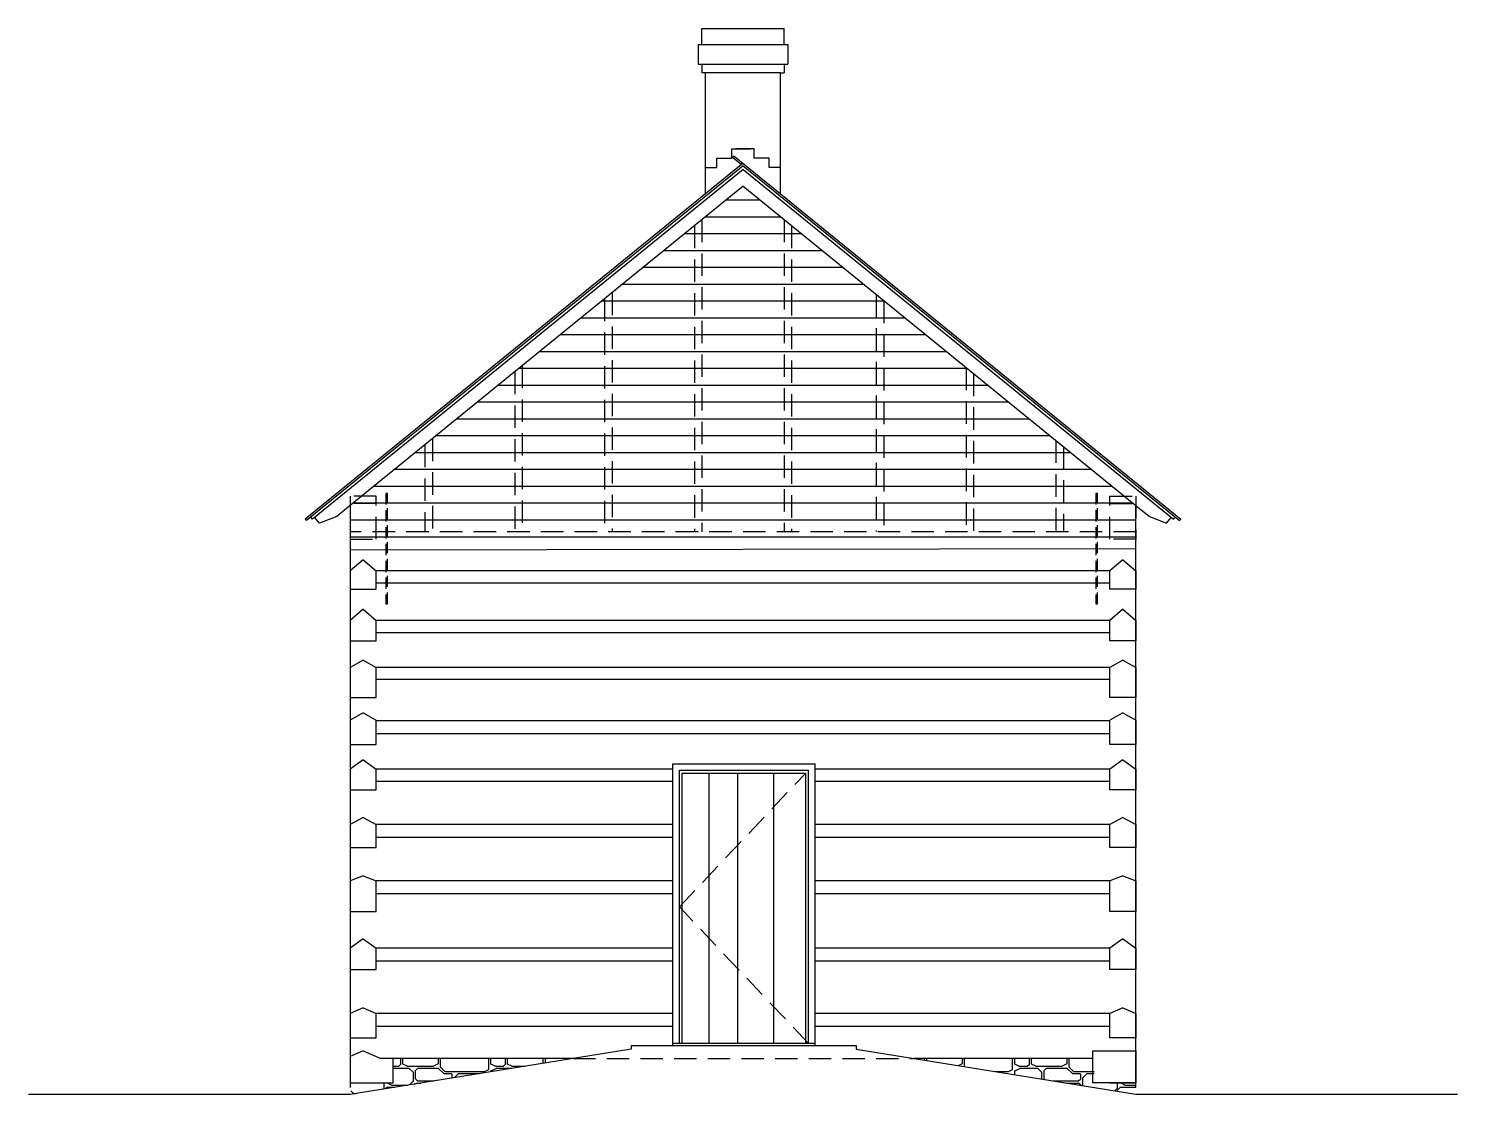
# Model space of a CAD drawing. Header units: inches. Extents: x 2562 to 6862, y -878 to 3696.
# Drawn here: x 6479.7 to 6861.6, y 3406 to 3690.8 of the extents above; entities that cross this region are included whole.
import ezdxf

# ---------------------------------------------------------------- set-up
doc = ezdxf.new("R2010")
doc.units = ezdxf.units.IN
doc.header["$LTSCALE"] = 48
doc.header["$MEASUREMENT"] = 0
doc.linetypes.add('HIDDEN2', pattern=[0.1875, 0.125, -0.0625])
doc.linetypes.add('Hidden4', pattern=[0.09375, 0.0625, -0.03125])
for name, color, linetype in [('A-Hatch', 9, 'Continuous'), ('A-p1', 9, 'Continuous'), ('A-p1-hatch', 9, 'Continuous'), ('A-p2', 200, 'Continuous'), ('A-p3', 1, 'Continuous'), ('A-p4', 2, 'Continuous'), ('A-p6', 3, 'Continuous'), ('A-p7', 42, 'Continuous')]:
    doc.layers.add(name, color=color, linetype=linetype)
pattern_1 = [(0, (10262.565, 3322.21), (0, 28), [6.72, -21.28]), (135, (10262.565, 3322.209), (-2e-15, -28), [1.58392, -38.01406]), (90, (10261.445, 3323.33), (28, -2e-15), [3.08, -24.92]), (45, (10261.445, 3326.409), (2e-15, 28), [1.58392, -38.01406]), (0, (10262.565, 3327.53), (0, 28), [5.88, -22.12]), (153.43495, (10270.685, 3326.409), (28, 9e-08), [2.5044, -60.1055]), (90, (10270.685, 3323.61), (28, -2e-15), [2.8, -25.2]), (45, (10269.285, 3322.209), (2e-15, 28), [1.9799, -37.61808]), (0, (10272.645, 3324.45), (0, 28), [4.76, -23.24]), (153.43495, (10272.645, 3324.449), (28, 9e-08), [1.56525, -61.04466]), (90, (10271.245, 3325.15), (28, -2e-15), [3.08, -24.92]), (26.56505, (10271.245, 3328.229), (28, -9e-08), [1.56525, -61.04466]), (0, (10272.645, 3328.93), (0, 28), [4.76, -23.24]), (135, (10278.525, 3327.809), (-2e-15, -28), [1.58392, -38.01406]), (90, (10278.525, 3325.57), (28, -2e-15), [2.24, -25.76]), (45, (10277.405, 3324.449), (2e-15, 28), [1.58392, -38.01406]), (90, (10277.685, 3321.09), (28, -2e-15), [3.08, -24.92]), (26.56505, (10277.685, 3324.169), (28, -9e-08), [1.8783, -60.7316]), (0, (10279.365, 3325.01), (0, 28), [8.96, -19.04]), (135, (10288.885, 3324.449), (-2e-15, -28), [0.79196, -38.80602]), (90, (10288.885, 3321.37), (28, -2e-15), [3.08, -24.92]), (26.56505, (10287.765, 3320.809), (28, -9e-08), [1.2522, -61.3577]), (0, (10277.965, 3320.81), (0, 28), [9.8, -18.2]), (135, (10277.965, 3320.809), (-2e-15, -28), [0.39598, -39.202]), (0, (10279.645, 3325.57), (0, 28), [8.68, -19.32]), (135, (10279.645, 3325.569), (-2e-15, -28), [0.79196, -38.80602]), (90, (10279.085, 3326.13), (28, -2e-15), [2.24, -25.76]), (45, (10279.085, 3328.369), (2e-15, 28), [0.79196, -38.80602]), (0, (10279.645, 3328.93), (0, 28), [5.6, -22.4]), (135, (10286.645, 3327.529), (-2e-15, -28), [1.9799, -37.61808]), (0, (10286.645, 3327.53), (0, 28), [1.96, -26.04]), (135, (10288.885, 3327.249), (-2e-15, -28), [0.39598, -39.202]), (90, (10288.885, 3326.13), (28, -2e-15), [1.12, -26.88]), (45, (10288.325, 3325.569), (2e-15, 28), [0.79196, -38.80602]), (0, (10258.925, 3328.09), (0, 28), [10.64, -17.36]), (135, (10258.925, 3328.089), (-2e-15, -28), [1.58392, -38.01406]), (90, (10257.805, 3329.21), (28, -2e-15), [5.04, -22.96]), (45, (10257.805, 3334.249), (2e-15, 28), [0.79196, -38.80602]), (0, (10258.365, 3334.81), (0, 28), [9.8, -18.2]), (153.43495, (10270.685, 3333.549), (28, 9e-08), [2.81745, -59.79246]), (90, (10270.685, 3328.65), (28, -2e-15), [4.9, -23.1]), (26.56505, (10269.565, 3328.089), (28, -9e-08), [1.2522, -61.3577]), (0, (10272.365, 3329.49), (0, 28), [2.24, -25.76]), (153.43495, (10272.365, 3329.489), (28, 9e-08), [1.2522, -61.3577]), (90, (10271.245, 3330.05), (28, -2e-15), [1.68, -26.32]), (63.43495, (10271.245, 3331.729), (-9e-08, 28), [0.6261, -61.9838]), (0, (10271.525, 3332.29), (0, 28), [3.08, -24.92]), (135, (10275.165, 3331.729), (-2e-15, -28), [0.79196, -38.80602]), (90, (10275.165, 3330.05), (28, -2e-15), [1.68, -26.32]), (45, (10274.605, 3329.489), (2e-15, 28), [0.79196, -38.80602]), (153.43495, (10276.845, 3329.489), (28, 9e-08), [1.2522, -61.3577]), (90, (10275.725, 3330.05), (28, -2e-15), [7.616, -20.384]), (45, (10275.725, 3337.665), (2e-15, 28), [1.10876, -38.48923]), (0, (10276.51, 3338.45), (0, 28), [1.456, -26.544]), (153.43495, (10284.312, 3335.275), (28, 9e-08), [7.09579, -55.51412]), (116.56505, (10285.245, 3333.409), (-9e-08, -28), [2.087, -60.5229]), (90, (10285.245, 3330.19), (28, -2e-15), [3.22, -24.78]), (26.56505, (10283.845, 3329.489), (28, -9e-08), [1.56525, -61.04466]), (0, (10276.845, 3329.49), (0, 28), [7, -21]), (0, (10273.205, 3332.85), (0, 28), [1.51105, -26.48895]), (45, (10274.716, 3332.849), (2e-15, 28), [0.6349, -38.96308]), (90, (10275.165, 3333.298), (28, -2e-15), [4.57252, -23.42748]), (135, (10275.165, 3337.87), (-2e-15, -28), [0.81817, -38.77982]), (0, (10266.205, 3338.45), (0, 28), [8.38147, -19.61853]), (45, (10265.365, 3337.609), (2e-15, 28), [1.18794, -38.41004]), (90, (10265.365, 3335.9), (28, -2e-15), [1.7094, -26.2906]), (135, (10265.896, 3335.369), (-2e-15, -28), [0.75039, -38.8476]), (0, (10265.896, 3335.37), (0, 28), [2.2694, -25.7306]), (153.43495, (10273.205, 3332.849), (28, 9e-08), [5.6349, -56.97501]), (0, (10262.565, 3335.37), (0, 28), [1.68, -26.32]), (45, (10264.245, 3335.369), (2e-15, 28), [0.79196, -38.80602]), (90, (10264.805, 3335.93), (28, -2e-15), [1.96, -26.04]), (45, (10264.805, 3337.889), (2e-15, 28), [1.9799, -37.61808]), (90, (10266.205, 3339.29), (28, -2e-15), [1.4, -26.6]), (153.43495, (10266.205, 3340.689), (28, 9e-08), [1.2522, -61.3577]), (0, (10262.005, 3341.25), (0, 28), [3.08, -24.92]), (45, (10261.165, 3340.409), (2e-15, 28), [1.18794, -38.41004]), (90, (10261.165, 3336.07), (28, -2e-15), [4.34, -23.66]), (153.43495, (10262.565, 3335.369), (28, 9e-08), [1.56525, -61.04466]), (135, (10267.045, 3339.009), (-2e-15, -28), [0.39598, -39.202]), (0, (10267.045, 3339.01), (0, 28), [9.8, -18.2]), (26.56505, (10276.845, 3339.009), (28, -9e-08), [1.2522, -61.3577]), (90, (10277.965, 3339.57), (28, -2e-15), [3.08, -24.92]), (135, (10277.965, 3342.649), (-2e-15, -28), [0.79196, -38.80602]), (0, (10268.445, 3343.21), (0, 28), [8.96, -19.04]), (26.56505, (10266.765, 3342.369), (28, -9e-08), [1.8783, -60.7316]), (90, (10266.765, 3339.29), (28, -2e-15), [3.08, -24.92]), (0, (10285.245, 3335.37), (0, 28), [2.24, -25.76]), (153.43495, (10285.245, 3335.369), (28, 9e-08), [7.51319, -55.09671]), (90, (10278.525, 3338.73), (28, -2e-15), [5.6, -22.4]), (45, (10278.525, 3344.329), (2e-15, 28), [0.79196, -38.80602]), (0, (10279.085, 3344.89), (0, 28), [8.12, -19.88]), (153.43495, (10288.605, 3344.189), (28, 9e-08), [1.56525, -61.04466]), (90, (10288.605, 3336.49), (28, -2e-15), [7.7, -20.3]), (45, (10287.485, 3335.369), (2e-15, 28), [1.58392, -38.01406]), (0, (10262.285, 3341.81), (0, 28), [2.52, -25.48]), (153.43495, (10262.285, 3341.809), (28, 9e-08), [1.2522, -61.3577]), (90, (10261.165, 3342.37), (28, -2e-15), [1.96, -26.04]), (26.56505, (10261.165, 3344.329), (28, -9e-08), [1.2522, -61.3577]), (0, (10262.285, 3344.89), (0, 28), [6.58595, -21.41405]), (135, (10269.285, 3344.475), (-2e-15, -28), [0.58555, -39.01243]), (90, (10269.285, 3344.05), (28, -2e-15), [0.42595, -27.57405]), (26.56505, (10264.805, 3341.809), (28, -9e-08), [5.0088, -57.60111]), (0, (10256.405, 3345.45), (0, 28), [12.04, -15.96]), (135, (10256.405, 3345.449), (-2e-15, -28), [0.79196, -38.80602]), (90, (10255.845, 3346.01), (28, -2e-15), [1.12, -26.88]), (45, (10255.845, 3347.129), (2e-15, 28), [1.58392, -38.01406]), (0, (10256.965, 3348.25), (0, 28), [2.8, -25.2]), (26.56505, (10259.765, 3348.249), (28, -9e-08), [3.1305, -59.4794]), (0, (10262.565, 3349.65), (0, 28), [5.04, -22.96]), (153.43495, (10269.285, 3348.809), (28, 9e-08), [1.8783, -60.7316]), (90, (10269.285, 3346.29), (28, -2e-15), [2.52, -25.48]), (45, (10268.445, 3345.449), (2e-15, 28), [1.18794, -38.41004]), (153.43495, (10271.245, 3343.769), (28, 9e-08), [1.56525, -61.04466]), (90, (10269.845, 3344.47), (28, -2e-15), [5.74, -22.26]), (45, (10269.845, 3350.209), (2e-15, 28), [2.37588, -37.2221]), (0, (10271.525, 3351.89), (0, 28), [4.76, -23.24]), (135, (10277.125, 3351.049), (-2e-15, -28), [1.18794, -38.41004]), (90, (10277.125, 3349.09), (28, -2e-15), [1.96, -26.04]), (135, (10277.965, 3348.249), (-2e-15, -28), [1.18794, -38.41004]), (90, (10277.965, 3344.61), (28, -2e-15), [3.64, -24.36]), (45, (10277.125, 3343.769), (2e-15, 28), [1.18794, -38.41004]), (0, (10271.245, 3343.77), (0, 28), [5.88, -22.12]), (153.43495, (10280.205, 3345.449), (28, 9e-08), [1.8783, -60.7316]), (90, (10278.525, 3346.29), (28, -2e-15), [1.12, -26.88]), (45, (10278.525, 3347.409), (2e-15, 28), [1.18794, -38.41004]), (0, (10279.365, 3348.25), (0, 28), [3.64, -24.36]), (116.56505, (10283.285, 3347.689), (-9e-08, -28), [0.6261, -61.9838]), (90, (10283.285, 3346.29), (28, -2e-15), [1.4, -26.6]), (45, (10282.445, 3345.449), (2e-15, 28), [1.18794, -38.41004]), (0, (10280.205, 3345.45), (0, 28), [2.24, -25.76])]

msp = doc.modelspace()

# ---------------------------------------------------------------- hatches: boundary and pattern name
at = {"layer": 'A-Hatch'}
h = msp.add_hatch(dxfattribs=at)
h.set_pattern_fill('ANSI31', color=256, scale=36, angle=315)
h.paths.add_polyline_path([(6670.64, 3648.64), (6568.73, 3565.84), (6572.64, 3565.84), (6572.64, 3556.34), (6768.64, 3556.34), (6768.64, 3565.84), (6772.55, 3565.84)])
h.paths.add_polyline_path([(6768.64, 3556.34), (6572.64, 3556.34), (6572.64, 3554.34), (6565.64, 3554.34), (6565.64, 3551.42), (6775.64, 3551.74), (6775.64, 3554.34), (6768.64, 3554.34)])
h.paths.add_polyline_path([(6572.64, 3565.84), (6568.73, 3565.84), (6566.27, 3563.84), (6572.64, 3563.84)])
h.paths.add_polyline_path([(6572.64, 3563.84), (6566.27, 3563.84), (6565.64, 3563.33), (6565.64, 3556.34), (6572.64, 3556.34)])
h.paths.add_polyline_path([(6572.64, 3556.34), (6565.64, 3556.34), (6565.64, 3554.34), (6572.64, 3554.34)], flags=17)
h.paths.add_polyline_path([(6775.64, 3556.34), (6768.64, 3556.34), (6768.64, 3554.34), (6775.64, 3554.34)])
h.paths.add_polyline_path([(6775.64, 3563.33), (6775.01, 3563.84), (6768.64, 3563.84), (6768.64, 3556.34), (6775.64, 3556.34)])
h.paths.add_polyline_path([(6772.55, 3565.84), (6768.64, 3565.84), (6768.64, 3563.84), (6775.01, 3563.84)])
at = {"layer": 'A-p1-hatch'}
h = msp.add_hatch(dxfattribs=at)
h.set_pattern_fill('RRUB', color=256, scale=2.8)
h.set_pattern_definition(pattern_1)
h.paths.add_polyline_path([(6577.14, 3415.59), (6577.14, 3409.09), (6565.64, 3409.09), (6565.93, 3406.03), (6577.14, 3407.83), (6625.21, 3415.59)])
h = msp.add_hatch(dxfattribs=at)
h.set_pattern_fill('RRUB', color=256, scale=2.8)
h.set_pattern_definition(pattern_1)
h.paths.add_polyline_path([(6764.46, 3415.59), (6764.46, 3409.09), (6775.64, 3409.09), (6775.64, 3406.03), (6764.46, 3407.83), (6716.39, 3415.59)])

# ---------------------------------------------------------------- linework, layer by layer
at = {"layer": 'A-p1'}
for p, q in [((6659.64, 3690.76), (6681.64, 3690.76)), ((6659.64, 3686.51), (6659.64, 3690.76)), ((6681.64, 3686.51), (6681.64, 3690.76)), ((6658.64, 3686.51), (6682.64, 3686.51)), ((6658.64, 3686.51), (6658.64, 3681.26)), ((6682.64, 3686.51), (6682.64, 3681.26)), ((6658.64, 3681.26), (6682.64, 3681.26)), ((6659.64, 3681.26), (6659.64, 3678.96)), ((6681.64, 3681.26), (6681.64, 3678.96)), ((6660.64, 3678.96), (6659.64, 3678.96)), ((6660.64, 3646.64), (6660.64, 3678.96)), ((6680.64, 3678.96), (6660.64, 3678.96)), ((6680.64, 3646.64), (6680.64, 3678.96)), ((6680.64, 3678.96), (6681.64, 3678.96)), ((6654.39, 3419.59), (6654.39, 3491.84)), ((6654.39, 3491.84), (6687.39, 3491.84)), ((6661.64, 3419.59), (6661.64, 3491.84)), ((6669.27, 3419.59), (6669.27, 3491.84)), ((6678.86, 3419.59), (6678.86, 3491.84)), ((6687.39, 3419.59), (6687.39, 3491.84))]:
    msp.add_line(p, q, dxfattribs=at)
for points in [[(6663.64, 3656.14), (6667.64, 3656.14), (6667.64, 3658.64), (6672.64, 3658.64)], [(6677.64, 3656.14), (6673.64, 3656.14), (6673.64, 3658.64), (6668.64, 3658.64)], [(6660.64, 3653.64), (6663.64, 3653.64), (6663.64, 3656.14)], [(6680.64, 3653.64), (6677.64, 3653.64), (6677.64, 3656.14)]]:
    msp.add_lwpolyline(points, dxfattribs=at)
at = {"layer": 'A-p1', "linetype": 'Hidden4'}
for points in [[(6575.16, 3537.08), (6575.66, 3537.08), (6575.66, 3566.56), (6575.16, 3566.56)], [(6764.89, 3537.08), (6765.39, 3537.08), (6765.39, 3566.56), (6764.89, 3566.56)]]:
    msp.add_lwpolyline(points, close=True, dxfattribs=at)
at = {"layer": 'A-p1', "linetype": 'HIDDEN2'}
msp.add_lwpolyline([(6688.14, 3419.59), (6653.64, 3456.09), (6687.39, 3491.84)], dxfattribs=at)
at = {"layer": 'A-p2'}
for q in [(6553.95, 3559.31), (6787.32, 3559.31)]:
    msp.add_line((6670.64, 3654.12), q, dxfattribs=at)
at = {"layer": 'A-p3'}
for p, q in [((6670.64, 3653.15), (6555.59, 3559.68)), ((6670.64, 3653.15), (6785.69, 3559.68)), ((6670.64, 3648.64), (6565.64, 3563.33)), ((6670.64, 3648.64), (6775.64, 3563.33)), ((6768.64, 3545.84), (6572.64, 3545.84)), ((6768.64, 3542.59), (6572.64, 3542.59)), ((6768.64, 3532.59), (6572.64, 3532.59)), ((6768.64, 3529.34), (6572.64, 3529.34)), ((6768.73, 3520.09), (6572.55, 3520.09)), ((6768.64, 3516.84), (6572.64, 3516.84)), ((6768.64, 3505.84), (6572.64, 3505.84)), ((6768.64, 3502.34), (6572.64, 3502.34)), ((6651.89, 3419.09), (6651.89, 3494.34)), ((6651.89, 3494.34), (6689.89, 3494.34)), ((6689.89, 3419.09), (6689.89, 3494.34)), ((6651.89, 3492.84), (6572.64, 3492.84)), ((6653.64, 3419.59), (6653.64, 3492.59)), ((6653.64, 3492.59), (6688.14, 3492.59)), ((6688.14, 3419.59), (6688.14, 3492.59)), ((6768.64, 3492.84), (6689.89, 3492.84)), ((6651.89, 3489.59), (6572.64, 3489.59)), ((6768.64, 3489.59), (6689.89, 3489.59)), ((6651.89, 3478.09), (6572.64, 3478.09)), ((6768.64, 3478.09), (6689.89, 3478.09)), ((6651.89, 3474.59), (6572.64, 3474.59)), ((6768.64, 3474.59), (6689.89, 3474.59)), ((6651.89, 3463.09), (6572.64, 3463.09)), ((6651.89, 3459.59), (6572.64, 3459.59)), ((6768.64, 3463.09), (6689.89, 3463.09)), ((6768.64, 3459.59), (6689.89, 3459.59)), ((6651.89, 3445.09), (6572.64, 3445.09)), ((6768.64, 3445.09), (6689.89, 3445.09)), ((6651.89, 3441.59), (6572.64, 3441.59)), ((6768.64, 3441.59), (6689.89, 3441.59)), ((6651.89, 3427.59), (6572.64, 3427.59)), ((6768.64, 3427.59), (6689.89, 3427.59)), ((6651.89, 3424.09), (6572.64, 3424.09)), ((6768.64, 3424.09), (6689.89, 3424.09)), ((6689.89, 3419.59), (6651.89, 3419.59)), ((6625.21, 3415.59), (6577.14, 3415.59)), ((6764.14, 3415.59), (6716.39, 3415.59))]:
    msp.add_line(p, q, dxfattribs=at)
at = {"layer": 'A-p3', "linetype": 'HIDDEN2'}
for p, q in [((6659.64, 3639.7), (6659.64, 3556.34)), ((6681.64, 3639.7), (6681.64, 3556.34)), ((6657.64, 3638.08), (6657.64, 3556.34)), ((6683.64, 3638.08), (6683.64, 3556.34)), ((6635.64, 3620.2), (6635.64, 3556.34)), ((6633.64, 3618.58), (6633.64, 3556.34)), ((6706.27, 3619.69), (6706.27, 3556.4)), ((6708.27, 3618.07), (6708.27, 3556.4)), ((6609.64, 3599.08), (6609.64, 3556.34)), ((6611.64, 3600.7), (6611.64, 3556.34)), ((6730.27, 3600.19), (6730.27, 3556.4)), ((6732.27, 3598.57), (6732.27, 3556.4)), ((6585.64, 3579.58), (6585.64, 3556.34)), ((6587.64, 3581.2), (6587.64, 3556.34)), ((6754.27, 3580.69), (6754.27, 3556.4)), ((6756.27, 3579.07), (6756.27, 3556.4)), ((6572.64, 3565.84), (6565.64, 3565.84)), ((6572.64, 3563.84), (6565.64, 3563.84)), ((6768.64, 3565.84), (6775.64, 3565.84)), ((6768.64, 3563.84), (6775.64, 3563.84)), ((6775.64, 3556.34), (6565.64, 3556.34)), ((6625.21, 3415.59), (6716.09, 3415.59))]:
    msp.add_line(p, q, dxfattribs=at)
for points in [[(6565.64, 3565.84), (6565.64, 3554.34), (6572.64, 3554.34), (6572.64, 3565.84)], [(6775.64, 3565.84), (6775.64, 3554.34), (6768.64, 3554.34), (6768.64, 3565.84)]]:
    msp.add_lwpolyline(points, dxfattribs=at)
at = {"layer": 'A-p4'}
msp.add_line((6775.64, 3551.74), (6565.64, 3551.42), dxfattribs=at)
at = {"layer": 'A-p6'}
for p, q in [((6670.64, 3654.76), (6553.64, 3559.7)), ((6668.26, 3656.7), (6667.86, 3656.37)), ((6667.86, 3656.37), (6670.24, 3654.44)), ((6668.26, 3656.7), (6787.64, 3559.7)), ((6565.64, 3563.33), (6562.05, 3560.41)), ((6565.64, 3563.33), (6565.64, 3407.83)), ((6775.64, 3407.83), (6775.64, 3563.33)), ((6775.64, 3563.33), (6779.23, 3560.41)), ((6553.95, 3559.31), (6553.64, 3559.7)), ((6555.59, 3559.68), (6555.12, 3560.26)), ((6557.43, 3558.6), (6556.17, 3560.15)), ((6562.05, 3560.41), (6557.43, 3558.6)), ((6779.23, 3560.41), (6783.84, 3558.6)), ((6783.84, 3558.6), (6785.1, 3560.15)), ((6785.69, 3559.68), (6786.16, 3560.26)), ((6787.32, 3559.31), (6787.64, 3559.7)), ((6569.14, 3548.84), (6565.64, 3545.84)), ((6569.14, 3548.84), (6572.64, 3545.84)), ((6772.14, 3548.84), (6768.64, 3545.84)), ((6772.14, 3548.84), (6775.64, 3545.84)), ((6569.14, 3535.59), (6565.64, 3532.59)), ((6569.14, 3535.59), (6572.64, 3532.59)), ((6772.14, 3535.59), (6768.64, 3532.59)), ((6772.14, 3535.59), (6775.64, 3532.59)), ((6569.14, 3522.04), (6565.64, 3520.04)), ((6569.14, 3522.04), (6572.64, 3520.04)), ((6772.14, 3522.04), (6768.64, 3520.04)), ((6772.14, 3522.04), (6775.64, 3520.04)), ((6569.14, 3507.96), (6565.64, 3505.96)), ((6569.14, 3507.96), (6572.64, 3505.96)), ((6772.14, 3507.96), (6768.64, 3505.96)), ((6772.14, 3507.96), (6775.64, 3505.96)), ((6569.14, 3495.34), (6565.64, 3492.84)), ((6569.14, 3495.34), (6572.64, 3492.84)), ((6772.14, 3495.34), (6768.64, 3492.84)), ((6772.14, 3495.34), (6775.64, 3492.84)), ((6569.14, 3479.96), (6565.64, 3478.09)), ((6569.14, 3479.96), (6572.64, 3478.09)), ((6772.14, 3479.96), (6768.64, 3478.09)), ((6772.14, 3479.96), (6775.64, 3478.09)), ((6569.14, 3464.34), (6565.64, 3463.09)), ((6569.14, 3464.34), (6572.64, 3463.09)), ((6772.14, 3464.34), (6768.64, 3463.09)), ((6772.14, 3464.34), (6775.64, 3463.09)), ((6569.14, 3447.59), (6565.64, 3445.09)), ((6569.14, 3447.59), (6572.64, 3445.09)), ((6772.14, 3447.59), (6768.64, 3445.09)), ((6772.14, 3447.59), (6775.64, 3445.09)), ((6569.14, 3429.09), (6565.64, 3427.59)), ((6569.14, 3429.09), (6572.64, 3427.59)), ((6772.14, 3429.09), (6768.64, 3427.59)), ((6772.14, 3429.09), (6775.64, 3427.59)), ((6569.14, 3417.59), (6565.64, 3416.09)), ((6569.14, 3417.59), (6573.81, 3415.59)), ((6565.64, 3416.09), (6565.64, 3409.09)), ((6577.14, 3415.59), (6573.81, 3415.59)), ((6577.14, 3409.09), (6577.14, 3415.59)), ((6565.64, 3409.09), (6572.64, 3409.09)), ((6565.64, 3409.09), (6577.14, 3409.09)), ((6768.64, 3409.09), (6775.64, 3409.09))]:
    msp.add_line(p, q, dxfattribs=at)
for points in [[(6565.64, 3545.84), (6565.64, 3540.99), (6572.64, 3540.99), (6572.64, 3545.84)], [(6775.64, 3545.84), (6775.64, 3540.99), (6768.64, 3540.99), (6768.64, 3545.84)], [(6565.64, 3532.59), (6565.64, 3527.14), (6572.64, 3527.14), (6572.64, 3532.59)], [(6775.64, 3532.59), (6775.64, 3527.14), (6768.64, 3527.14), (6768.64, 3532.59)], [(6565.64, 3520.04), (6565.64, 3512.04), (6572.64, 3512.04), (6572.64, 3520.04)], [(6775.64, 3520.04), (6775.64, 3512.04), (6768.64, 3512.04), (6768.64, 3520.04)], [(6565.64, 3505.96), (6565.64, 3499.44), (6572.64, 3499.44), (6572.64, 3505.96)], [(6775.64, 3505.96), (6775.64, 3499.44), (6768.64, 3499.44), (6768.64, 3505.96)], [(6565.64, 3492.84), (6565.64, 3487.34), (6572.64, 3487.34), (6572.64, 3492.84)], [(6775.64, 3492.84), (6775.64, 3487.34), (6768.64, 3487.34), (6768.64, 3492.84)], [(6565.64, 3478.09), (6565.64, 3471.96), (6572.64, 3471.96), (6572.64, 3478.09)], [(6775.64, 3478.09), (6775.64, 3471.96), (6768.64, 3471.96), (6768.64, 3478.09)], [(6565.64, 3463.09), (6565.64, 3454.84), (6572.64, 3454.84), (6572.64, 3463.09)], [(6775.64, 3463.09), (6775.64, 3454.84), (6768.64, 3454.84), (6768.64, 3463.09)], [(6565.64, 3445.09), (6565.64, 3439.34), (6572.64, 3439.34), (6572.64, 3445.09)], [(6775.64, 3445.09), (6775.64, 3439.34), (6768.64, 3439.34), (6768.64, 3445.09)], [(6565.64, 3427.59), (6565.64, 3421.09), (6572.64, 3421.09), (6572.64, 3427.59)], [(6775.64, 3427.59), (6775.64, 3421.09), (6768.64, 3421.09), (6768.64, 3427.59)], [(6775.64, 3417.59), (6775.64, 3409.09), (6764.14, 3409.09), (6764.14, 3417.59), (6775.64, 3417.59)]]:
    msp.add_lwpolyline(points, dxfattribs=at)
at = {"layer": 'A-p7'}
for p, q in [((6640.71, 3418.09), (6565.64, 3405.98)), ((6640.71, 3419.09), (6640.71, 3418.09)), ((6565.64, 3405.98), (6479.71, 3405.98)), ((6775.64, 3406.03), (6861.56, 3406.03))]:
    msp.add_line(p, q, dxfattribs=at)
msp.add_lwpolyline([(6640.71, 3419.09), (6700.89, 3419.09), (6700.89, 3418.09), (6775.64, 3406.03)], dxfattribs=at)

doc.saveas('drawing.dxf')
